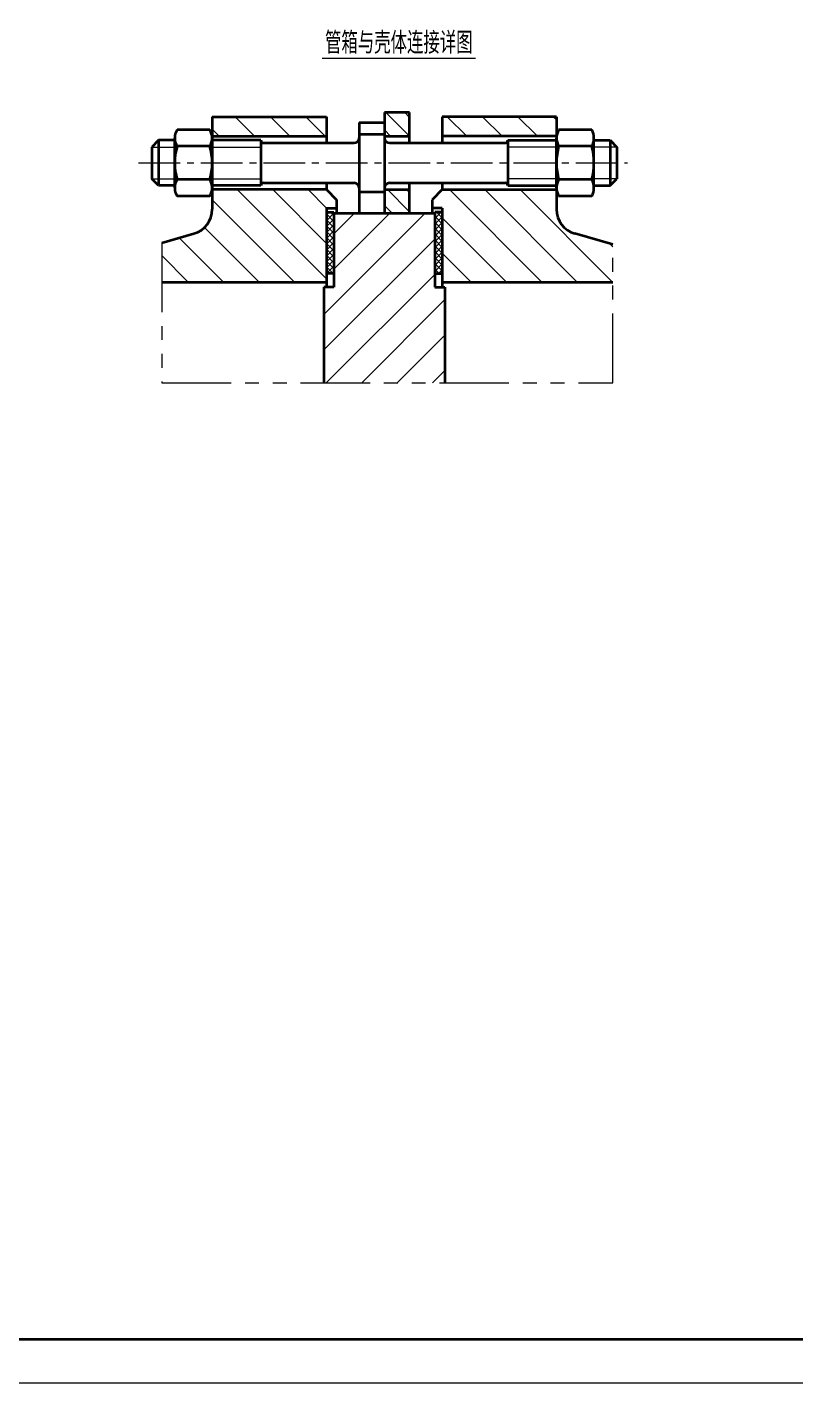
# Model space of a CAD drawing. Header units: millimetres. Extents: x 5765 to 6606, y -201 to 393.
# Drawn here: x 6236.4 to 6411.9, y -200.6 to 109.4 of the extents above; entities that cross this region are included whole.
import ezdxf
from ezdxf.enums import TextEntityAlignment as Align

# ---------------------------------------------------------------- set-up
doc = ezdxf.new("R2010")
doc.units = ezdxf.units.MM
doc.linetypes.add('CENTER2', pattern=[28.575, 19.05, -3.175, 3.175, -3.175])
doc.linetypes.add('PHANTOM2', pattern=[31.75, 15.875, -3.175, 3.175, -3.175, 3.175, -3.175])
for name, color, linetype, lineweight in [('1粗实线', 7, 'Continuous', 35), ('2细实线', 3, 'Continuous', 13), ('3中心线', 1, 'CENTER2', 13), ('5双点划线', 2, 'PHANTOM2', 13), ('6剖面线', 6, 'Continuous', 13), ('7文本', 2, 'Continuous', 13), ('9图表', 4, 'Continuous', 13)]:
    doc.layers.add(name, color=color, linetype=linetype, lineweight=lineweight)
doc.styles.add('lanpec', font='bpec_e.shx', dxfattribs={"width": 0.75, "bigfont": 'hztxt.shx'})
pattern_1 = [(135, (5593.689, 1506.5977), (-4.041115, -4.041115), [])]
pattern_2 = [(45, (5593.6892, 1506.5977), (-0.6735192, 0.6735192), []), (135, (5593.6892, 1506.5977), (-0.6735192, -0.6735192), [])]

# ---------------------------------------------------------------- blocks, each defined once
blk = doc.blocks.new('A1')
at = {"layer": '1粗实线'}
blk.add_lwpolyline([(-816, 10), (-10, 10), (-10, 584), (-816, 584)], close=True, dxfattribs=at)
at = {"layer": '9图表'}
blk.add_lwpolyline([(-841, 0), (0, 0), (0, 594), (-841, 594)], close=True, dxfattribs=at)
blk = doc.blocks.new('*U41')
at = {"layer": '2细实线'}
blk.add_line((-17.5, 0), (17.5, 0), dxfattribs=at)
at = {"layer": '7文本', "style": 'lanpec', "width": 0.75}
for tag, height, p in [('节点图名称', 5, (0, 3.5)), ('比例', 4, (0, -3.25))]:
    blk.add_attdef(tag, text='', height=height, dxfattribs=at).set_placement(p, align=Align.MIDDLE_CENTER)

msp = doc.modelspace()

# ---------------------------------------------------------------- hatches: boundary and pattern name
at = {"layer": '6剖面线', "ltscale": 0.5}
h = msp.add_hatch(dxfattribs=at)
h.set_pattern_fill('ANSI31', color=256, scale=1.8, angle=90, style=0)
h.set_pattern_definition(pattern_1)
h.paths.add_polyline_path([(6304.831, 84.478), (6304.831, 88.932), (6278.719, 88.932), (6278.719, 84.478)])
edge = h.paths.add_edge_path()
edge.add_line((6304.831, 68.042), (6307.135, 68.042))
edge.add_line((6307.135, 68.042), (6307.135, 69.962))
edge.add_line((6307.135, 69.962), (6304.831, 72.266))
edge.add_line((6304.831, 72.266), (6278.719, 72.266))
edge.add_line((6278.719, 72.266), (6278.719, 67.779))
edge.add_arc((6272.959, 67.779), 5.76, 285.9454, 360, ccw=False)
edge.add_line((6274.541, 62.241), (6267.192, 60.141))
edge.add_line((6267.192, 60.141), (6267.192, 51.146))
edge.add_line((6267.192, 51.146), (6304.831, 51.146))
edge.add_line((6304.831, 51.146), (6304.831, 68.042))
h = msp.add_hatch(dxfattribs=at)
h.set_pattern_fill('ANSI31', color=256, scale=0.96, angle=90, style=0)
h.set_pattern_definition([(135, (-8221.3525, -2517.6085), (-2.1552615, -2.1552615), [])])
h.paths.add_polyline_path([(6323.839, 89.892), (6318.079, 89.892), (6318.079, 84.478), (6323.839, 84.478)])
h.paths.add_polyline_path([(6323.839, 72.266), (6318.079, 72.266), (6318.079, 66.89), (6323.839, 66.89)])
h = msp.add_hatch(dxfattribs=at)
h.set_pattern_fill('ANSI31', color=256, scale=1.8, angle=90, style=0)
h.set_pattern_definition(pattern_1)
h.paths.add_polyline_path([(6361.616, 62.241, -0.3348603), (6357.439, 67.779), (6357.439, 72.266), (6331.327, 72.266), (6329.023, 69.962), (6329.023, 68.042), (6331.327, 68.042), (6331.327, 51.146), (6370.284, 51.146), (6370.284, 59.764)])
h.paths.add_polyline_path([(6331.327, 88.932), (6331.327, 84.478), (6357.439, 84.478), (6357.439, 88.932)])
at = {"layer": '6剖面线'}
h = msp.add_hatch(dxfattribs=at)
h.set_pattern_fill('ANSI31', color=256, scale=1.8, angle=180, style=0)
h.set_pattern_definition([(225, (6305.7847, 45.243), (4.0411, -4.0411), [])])
h.paths.add_polyline_path([(6306.559, 66.89), (6306.559, 49.97), (6305.407, 49.97), (6306.559, 28.106), (6331.903, 28.106), (6331.903, 49.97), (6329.599, 49.97), (6329.599, 66.89)])
h.paths.add_polyline_path([(6305.407, 49.97), (6304.255, 49.97), (6304.255, 28.106), (6306.559, 28.106)])
at = {"layer": '6剖面线', "ltscale": 0.5}
h = msp.add_hatch(dxfattribs=at)
h.set_pattern_fill('ANSI37', color=256, scale=0.3, style=0)
h.set_pattern_definition(pattern_2)
h.paths.add_polyline_path([(6304.831, 53.066), (6306.559, 53.066), (6306.559, 67.146), (6304.831, 67.146)])
h = msp.add_hatch(dxfattribs=at)
h.set_pattern_fill('ANSI37', color=256, scale=0.3, style=0)
h.set_pattern_definition(pattern_2)
h.paths.add_polyline_path([(6331.327, 67.146), (6329.599, 67.146), (6329.599, 53.066), (6331.327, 53.066)])

# ---------------------------------------------------------------- linework, layer by layer
at = {"layer": '1粗实线'}
for p, q in [((6278.719, 88.932), (6304.831, 88.932)), ((6278.719, 88.932), (6278.719, 67.779)), ((6304.831, 88.932), (6304.831, 82.942)), ((6312.319, 87.588), (6318.079, 87.588)), ((6312.319, 87.588), (6312.319, 66.89)), ((6323.839, 89.892), (6318.079, 89.892)), ((6318.079, 89.892), (6318.079, 66.89)), ((6323.839, 82.942), (6323.839, 89.892)), ((6357.439, 88.932), (6331.327, 88.932)), ((6331.327, 88.932), (6331.327, 82.942)), ((6357.439, 88.932), (6357.439, 67.779)), ((6270.156, 72.67), (6270.156, 84.074)), ((6278.186, 85.975), (6270.689, 85.975)), ((6278.719, 84.478), (6304.831, 84.478)), ((6278.719, 72.67), (6278.719, 84.074)), ((6312.319, 84.988), (6318.079, 84.988)), ((6318.079, 84.478), (6323.839, 84.478)), ((6318.079, 84.094), (6318.079, 84.132)), ((6357.439, 84.478), (6331.327, 84.478)), ((6357.439, 72.67), (6357.439, 84.074)), ((6365.53, 85.975), (6357.911, 85.975)), ((6366.002, 72.67), (6366.002, 84.074)), ((6266.431, 83.556), (6264.895, 82.02)), ((6264.895, 82.02), (6264.895, 74.724)), ((6270.156, 83.556), (6266.431, 83.556)), ((6266.431, 83.556), (6266.431, 73.188)), ((6278.186, 82.174), (6270.689, 82.174)), ((6289.855, 83.556), (6278.719, 83.556)), ((6289.855, 83.556), (6289.855, 73.188)), ((6289.855, 83.556), (6289.855, 83.518)), ((6290.431, 82.942), (6311.167, 82.942)), ((6319.231, 82.942), (6345.727, 82.942)), ((6346.303, 83.556), (6357.439, 83.556)), ((6346.303, 83.556), (6346.303, 73.188)), ((6346.303, 83.556), (6346.303, 83.518)), ((6365.53, 82.174), (6357.911, 82.174)), ((6366.002, 83.556), (6369.727, 83.556)), ((6369.727, 83.556), (6371.263, 82.02)), ((6369.727, 83.556), (6369.727, 73.188)), ((6371.263, 82.02), (6371.263, 74.724)), ((6266.431, 73.188), (6264.895, 74.724)), ((6278.186, 74.57), (6270.689, 74.57)), ((6365.53, 74.57), (6357.911, 74.57)), ((6369.727, 73.188), (6371.263, 74.724)), ((6270.156, 73.188), (6266.431, 73.188)), ((6289.855, 73.188), (6278.719, 73.188)), ((6304.831, 72.266), (6278.719, 72.266)), ((6290.431, 73.802), (6311.167, 73.802)), ((6304.831, 73.802), (6304.831, 72.266)), ((6304.831, 72.266), (6307.135, 69.962)), ((6312.319, 71.756), (6318.079, 71.756)), ((6318.079, 72.266), (6323.839, 72.266)), ((6319.231, 73.802), (6345.727, 73.802)), ((6323.839, 66.89), (6323.839, 73.802)), ((6331.327, 72.266), (6329.023, 69.962)), ((6331.327, 73.802), (6331.327, 72.266)), ((6331.327, 72.266), (6357.439, 72.266)), ((6346.303, 73.188), (6357.439, 73.188)), ((6366.002, 73.188), (6369.727, 73.188)), ((6278.186, 70.769), (6270.689, 70.769)), ((6307.135, 69.962), (6307.135, 66.89)), ((6329.023, 69.962), (6329.023, 66.89)), ((6365.53, 70.769), (6357.911, 70.769)), ((6304.831, 68.042), (6307.135, 68.042)), ((6304.831, 68.042), (6304.831, 49.97)), ((6304.831, 67.146), (6306.559, 67.146)), ((6306.559, 67.146), (6306.559, 49.97)), ((6306.559, 67.082), (6306.559, 53.066)), ((6306.559, 66.89), (6329.599, 66.89)), ((6331.327, 68.042), (6329.023, 68.042)), ((6331.327, 67.146), (6329.599, 67.146)), ((6329.599, 67.146), (6329.599, 53.066)), ((6329.599, 67.082), (6329.599, 49.97)), ((6331.327, 68.042), (6331.327, 49.97)), ((6267.192, 60.141), (6274.541, 62.241)), ((6370.284, 59.764), (6361.616, 62.241)), ((6306.559, 53.066), (6304.831, 53.066)), ((6329.599, 53.066), (6331.327, 53.066)), ((6267.192, 51.146), (6304.831, 51.146)), ((6306.559, 49.97), (6304.255, 49.97)), ((6304.255, 49.97), (6304.255, 28.106)), ((6329.599, 49.97), (6331.903, 49.97)), ((6331.327, 51.146), (6370.284, 51.146)), ((6331.903, 49.97), (6331.903, 28.106))]:
    msp.add_line(p, q, dxfattribs=at)
for centre, radius, start, end in [((6273.811, 84.074), 3.656, 148.67241, 211.32759), ((6275.063, 84.074), 3.656, 328.67241, 31.32759), ((6311.167, 84.094), 1.152, 270, 0), ((6319.231, 84.094), 1.152, 180, 270), ((6361.504, 84.074), 4.065, 152.12072, 207.87928), ((6361.937, 84.074), 4.065, 332.12072, 27.87928), ((6283.98, 78.372), 13.824, 164.03799, 195.96201), ((6264.895, 78.372), 13.824, 344.03799, 15.96201), ((6290.431, 83.518), 0.576, 180, 270), ((6345.727, 83.518), 0.576, 270, 0), ((6372.991, 78.372), 15.552, 165.851, 194.149), ((6350.45, 78.372), 15.552, 345.851, 14.149), ((6273.811, 72.67), 3.656, 148.67241, 211.32759), ((6275.063, 72.67), 3.656, 328.67241, 31.32759), ((6361.504, 72.67), 4.065, 152.12072, 207.87928), ((6361.937, 72.67), 4.065, 332.12072, 27.87928), ((6290.431, 73.226), 0.576, 90, 180), ((6311.167, 72.65), 1.152, 0, 90), ((6319.231, 72.65), 1.152, 90, 180), ((6345.727, 73.226), 0.576, 0, 90), ((6272.959, 67.779), 5.76, 285.9454, 0), ((6363.199, 67.779), 5.76, 180, 254.0546)]:
    msp.add_arc(centre, radius, start, end, dxfattribs=at)
at = {"layer": '2细实线'}
for p, q in [((6264.895, 82.02), (6270.156, 82.02)), ((6278.719, 82.02), (6289.855, 82.02)), ((6357.439, 82.02), (6346.303, 82.02)), ((6371.263, 82.02), (6366.002, 82.02)), ((6264.895, 74.724), (6270.156, 74.724)), ((6278.719, 74.724), (6289.855, 74.724)), ((6357.439, 74.724), (6346.303, 74.724)), ((6371.263, 74.724), (6366.002, 74.724))]:
    msp.add_line(p, q, dxfattribs=at)
at = {"layer": '3中心线', "ltscale": 0.5}
msp.add_line((6261.848, 78.372), (6373.682, 78.372), dxfattribs=at)
at = {"layer": '5双点划线'}
for p, q in [((6267.192, 60.141), (6267.192, 28.106)), ((6370.284, 28.106), (6370.284, 59.764)), ((6267.192, 28.106), (6370.284, 28.106))]:
    msp.add_line(p, q, dxfattribs=at)

# ---------------------------------------------------------------- block references
msp.add_blockref('*U41', (6321.386, 102.345)).add_auto_attribs({'节点图名称': '管箱与壳体连接详图'})
at = {"layer": '2细实线'}
msp.add_blockref('A1', (6606.028, -200.559), dxfattribs=at)

doc.saveas('drawing.dxf')
